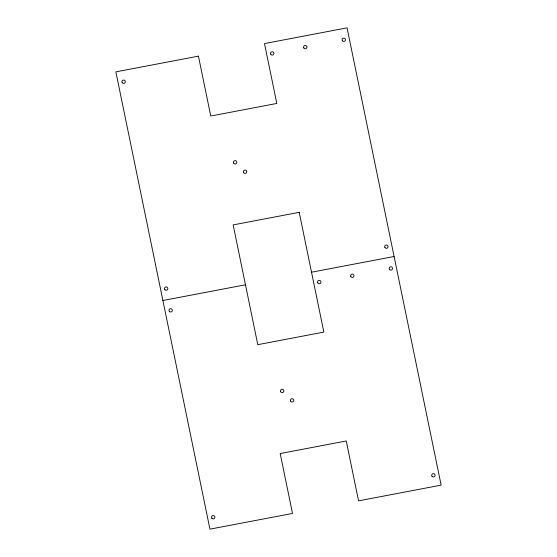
<?xml version="1.0" encoding="UTF-8"?>
<svg xmlns="http://www.w3.org/2000/svg" width="557" height="557" viewBox="0 0 557 557"><rect width="100%" height="100%" fill="white"/><g stroke="black" fill="none" stroke-linecap="round" stroke-linejoin="round"><path stroke-width="0.84" d="M162.902 300.508L245.47 284.787M311.53 272.213L394.098 256.492M198.438 56.146L115.863 71.867L209.94 529.15L292.509 513.429L280.192 453.551L346.245 440.97L358.562 500.854L441.137 485.133L347.06 27.85L264.491 43.571L276.808 103.449L210.755 116.03L198.438 56.146M299.206 212.328L233.153 224.903L257.794 344.672L323.847 332.097L299.206 212.328M342.464 40.793A1.685 1.657 19.3 0 0 345.354 40.431A1.685 1.657 19.3 0 0 343.572 38.134A1.685 1.657 19.3 0 0 342.464 40.793M122.275 82.708A1.685 1.657 19.3 0 0 125.172 82.352A1.685 1.657 19.3 0 0 123.382 80.055A1.685 1.657 19.3 0 0 122.275 82.708M164.83 289.577A1.685 1.657 19.3 0 0 167.727 289.215A1.685 1.657 19.3 0 0 165.937 286.918A1.685 1.657 19.3 0 0 164.83 289.577M385.019 247.656A1.685 1.657 19.3 0 0 387.916 247.301A1.685 1.657 19.3 0 0 386.126 245.003A1.685 1.657 19.3 0 0 385.019 247.656M303.753 47.846A1.685 1.657 19.3 0 0 306.67 48.055A1.685 1.657 19.3 0 0 305.368 45.465A1.685 1.657 19.3 0 0 303.753 47.846M270.73 54.133A1.685 1.657 19.3 0 0 273.64 54.342A1.685 1.657 19.3 0 0 272.338 51.752A1.685 1.657 19.3 0 0 270.73 54.133M243.583 172.447A1.685 1.657 19.3 0 0 246.5 172.649A1.685 1.657 19.3 0 0 245.198 170.059A1.685 1.657 19.3 0 0 243.583 172.447M233.641 163.027A1.685 1.657 19.3 0 0 236.551 163.229A1.685 1.657 19.3 0 0 235.249 160.639A1.685 1.657 19.3 0 0 233.641 163.027M389.503 269.435A1.685 1.657 19.3 0 0 392.393 269.073A1.685 1.657 19.3 0 0 390.61 266.775A1.685 1.657 19.3 0 0 389.503 269.435M169.314 311.349A1.685 1.657 19.3 0 0 172.204 310.994A1.685 1.657 19.3 0 0 170.421 308.696A1.685 1.657 19.3 0 0 169.314 311.349M211.869 518.219A1.685 1.657 19.3 0 0 214.765 517.857A1.685 1.657 19.3 0 0 212.976 515.566A1.685 1.657 19.3 0 0 211.869 518.219M432.058 476.298A1.685 1.657 19.3 0 0 434.954 475.943A1.685 1.657 19.3 0 0 433.165 473.645A1.685 1.657 19.3 0 0 432.058 476.298M350.792 276.488A1.685 1.657 19.3 0 0 353.709 276.697A1.685 1.657 19.3 0 0 352.407 274.107A1.685 1.657 19.3 0 0 350.792 276.488M317.762 282.782A1.685 1.657 19.3 0 0 320.679 282.984A1.685 1.657 19.3 0 0 319.377 280.394A1.685 1.657 19.3 0 0 317.762 282.782M290.622 401.089A1.685 1.657 19.3 0 0 293.532 401.291A1.685 1.657 19.3 0 0 292.23 398.701A1.685 1.657 19.3 0 0 290.622 401.089M280.672 391.668A1.685 1.657 19.3 0 0 283.59 391.87A1.685 1.657 19.3 0 0 282.288 389.28A1.685 1.657 19.3 0 0 280.672 391.668"/></g></svg>
